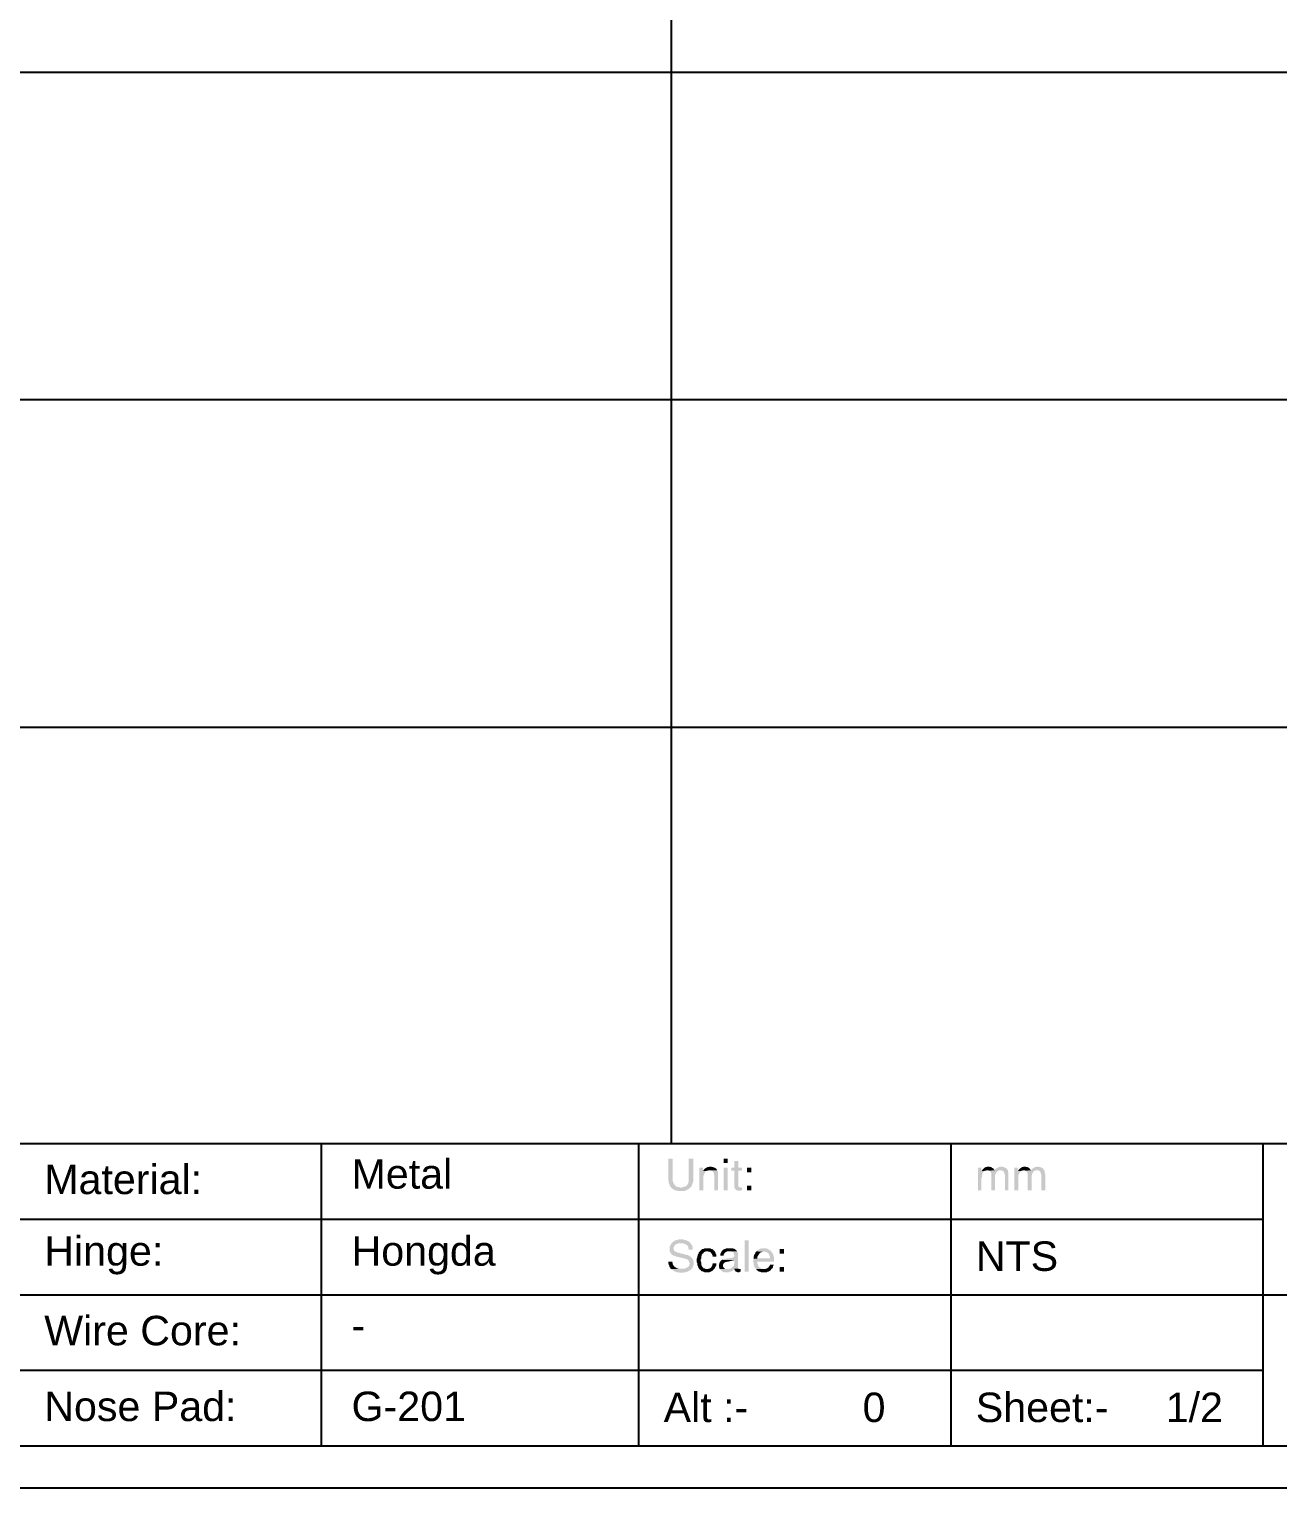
# Model space of a CAD drawing. Header units: inches. Extents: x 3613 to 8393, y -2205 to -794.
# Drawn here: x 3803.3 to 3930.4, y -1525.4 to -1376.9 of the extents above; entities that cross this region are included whole.
import ezdxf

# ---------------------------------------------------------------- set-up
doc = ezdxf.new("R2010")
doc.units = ezdxf.units.IN
doc.header["$MEASUREMENT"] = 0
doc.styles.get("Standard").update_dxf_attribs({"font": 'arial.ttf'})

msp = doc.modelspace()

# ---------------------------------------------------------------- hatches: boundary and pattern name
at = {"transparency": 33554559}
for points in [[(3868.805, -1491.85), (3868.353, -1491.85), (3868.353, -1494.061), (3868.398, -1494.152), (3868.398, -1494.332), (3868.444, -1494.422), (3868.489, -1494.513), (3868.489, -1494.603), (3868.534, -1494.648), (3868.579, -1494.693), (3868.624, -1494.783), (3869.617, -1494.783), (3869.527, -1494.783), (3869.437, -1494.738), (3869.256, -1494.738), (3869.211, -1494.693), (3869.121, -1494.648), (3869.075, -1494.603), (3869.03, -1494.558), (3868.985, -1494.513), (3868.94, -1494.467), (3868.895, -1494.377), (3868.895, -1494.332), (3868.85, -1494.242), (3868.805, -1494.152), (3868.805, -1493.881)], [(3870.881, -1491.85), (3870.429, -1491.85), (3870.429, -1493.881), (3870.429, -1494.197), (3870.384, -1494.287), (3870.384, -1494.332), (3870.339, -1494.422), (3870.294, -1494.467), (3870.249, -1494.558), (3870.204, -1494.603), (3870.114, -1494.648), (3870.068, -1494.693), (3869.978, -1494.693), (3869.888, -1494.738), (3869.798, -1494.738), (3869.707, -1494.783), (3868.624, -1494.783), (3868.669, -1494.828), (3868.714, -1494.874), (3868.805, -1494.919), (3868.85, -1494.964), (3868.94, -1495.009), (3868.985, -1495.054), (3869.075, -1495.054), (3869.166, -1495.099), (3869.256, -1495.099), (3869.346, -1495.144), (3869.978, -1495.144), (3870.068, -1495.099), (3870.159, -1495.054), (3870.204, -1495.054), (3870.294, -1495.009), (3870.339, -1494.964), (3870.429, -1494.919), (3870.475, -1494.874), (3870.565, -1494.828), (3870.565, -1494.783), (3870.655, -1494.738), (3870.7, -1494.648), (3870.745, -1494.603), (3870.745, -1494.513), (3870.79, -1494.422), (3870.836, -1494.377), (3870.836, -1494.287), (3870.881, -1494.197), (3870.881, -1493.881)], [(3874.401, -1492.301), (3874.401, -1491.85), (3873.995, -1491.85), (3873.995, -1492.301)], [(3875.484, -1492.075), (3875.078, -1492.075), (3875.078, -1492.752), (3874.762, -1492.752), (3874.762, -1493.068), (3875.078, -1493.068), (3875.078, -1494.783), (3875.123, -1494.874), (3875.168, -1494.919), (3875.168, -1494.964), (3875.213, -1495.009), (3875.259, -1495.054), (3875.349, -1495.054), (3875.439, -1495.099), (3875.71, -1495.099), (3875.845, -1495.054), (3875.845, -1494.783), (3875.71, -1494.783), (3875.62, -1494.738), (3875.529, -1494.738), (3875.484, -1494.693), (3875.484, -1493.068), (3875.845, -1493.068), (3875.845, -1492.752), (3875.484, -1492.752)], [(3871.874, -1492.752), (3871.513, -1492.752), (3871.513, -1495.054), (3871.919, -1495.054), (3871.919, -1493.836), (3871.919, -1493.61), (3871.964, -1493.52), (3871.964, -1493.429), (3872.009, -1493.384), (3872.054, -1493.294), (3872.099, -1493.249), (3872.099, -1493.249), (3872.144, -1493.159), (3872.19, -1493.113), (3871.874, -1493.068)], [(3872.596, -1492.662), (3872.506, -1492.662), (3872.415, -1492.707), (3872.325, -1492.707), (3872.235, -1492.752), (3872.19, -1492.798), (3872.099, -1492.843), (3872.054, -1492.888), (3871.964, -1492.978), (3871.874, -1493.068), (3872.19, -1493.113), (3872.28, -1493.068), (3872.37, -1493.068), (3872.415, -1493.023), (3873.318, -1493.023), (3873.273, -1492.933), (3873.228, -1492.888), (3873.182, -1492.843), (3873.137, -1492.798), (3873.047, -1492.752), (3872.957, -1492.752), (3872.912, -1492.707), (3872.821, -1492.707), (3872.731, -1492.662)], [(3873.318, -1493.023), (3872.506, -1493.023), (3872.596, -1493.023), (3872.686, -1493.068), (3872.776, -1493.068), (3872.867, -1493.113), (3872.912, -1493.159), (3872.912, -1493.204), (3872.957, -1493.249), (3873.002, -1493.294), (3873.002, -1493.52), (3873.047, -1493.61), (3873.047, -1495.054), (3873.408, -1495.054), (3873.408, -1493.249), (3873.363, -1493.159), (3873.363, -1493.068)], [(3874.401, -1495.054), (3874.401, -1492.752), (3873.995, -1492.752), (3873.995, -1495.054)], [(3876.793, -1493.249), (3876.793, -1492.752), (3876.342, -1492.752), (3876.342, -1493.249)], [(3900.217, -1492.752), (3899.856, -1492.752), (3899.856, -1495.054), (3900.217, -1495.054), (3900.217, -1493.836), (3900.262, -1493.745), (3900.262, -1493.565), (3900.307, -1493.475), (3900.307, -1493.384), (3900.352, -1493.294), (3900.397, -1493.249), (3900.442, -1493.204), (3900.533, -1493.113), (3900.217, -1493.068)], [(3900.939, -1492.662), (3900.803, -1492.662), (3900.713, -1492.707), (3900.668, -1492.707), (3900.578, -1492.752), (3900.487, -1492.798), (3900.442, -1492.843), (3900.352, -1492.933), (3900.307, -1492.978), (3900.217, -1493.068), (3900.533, -1493.113), (3900.578, -1493.068), (3900.668, -1493.068), (3900.758, -1493.023), (3900.849, -1493.023), (3901.525, -1492.978), (3901.48, -1492.933), (3901.435, -1492.843), (3901.39, -1492.843), (3901.345, -1492.798), (3901.255, -1492.752), (3901.21, -1492.707), (3901.119, -1492.707), (3901.029, -1492.662)], [(3901.525, -1492.978), (3900.849, -1493.023), (3900.894, -1493.023), (3900.984, -1493.068), (3901.571, -1493.023)], [(3902.202, -1492.662), (3902.112, -1492.662), (3902.067, -1492.707), (3901.977, -1492.707), (3901.887, -1492.752), (3901.841, -1492.798), (3901.751, -1492.843), (3901.661, -1492.888), (3901.616, -1492.978), (3901.571, -1493.023), (3900.984, -1493.068), (3901.074, -1493.068), (3901.119, -1493.159), (3901.119, -1493.159), (3901.164, -1493.204), (3901.21, -1493.294), (3901.21, -1495.054), (3901.616, -1495.054), (3901.616, -1493.52), (3901.661, -1493.429), (3901.661, -1493.339), (3901.706, -1493.294), (3901.751, -1493.204), (3901.796, -1493.204), (3901.841, -1493.113), (3901.932, -1493.068), (3901.977, -1493.068), (3902.067, -1493.023), (3902.157, -1493.023), (3902.879, -1492.978), (3902.834, -1492.933), (3902.789, -1492.888), (3902.789, -1492.843), (3902.699, -1492.798), (3902.654, -1492.752), (3902.564, -1492.752), (3902.518, -1492.707), (3902.428, -1492.707), (3902.338, -1492.662)], [(3902.879, -1492.978), (3902.157, -1493.023), (3902.293, -1493.023), (3902.338, -1493.068), (3902.428, -1493.113), (3902.473, -1493.159), (3902.518, -1493.204), (3902.564, -1493.294), (3902.564, -1493.384), (3902.609, -1493.475), (3902.609, -1495.054), (3902.97, -1495.054), (3902.97, -1493.429), (3902.97, -1493.249), (3902.925, -1493.159), (3902.925, -1493.068)], [(3903.918, -1492.752), (3903.556, -1492.752), (3903.556, -1495.054), (3903.963, -1495.054), (3903.963, -1493.565), (3904.008, -1493.475), (3904.053, -1493.384), (3904.053, -1493.294), (3904.098, -1493.249), (3904.188, -1493.204), (3904.233, -1493.113), (3903.918, -1493.068)], [(3904.64, -1492.662), (3904.504, -1492.662), (3904.459, -1492.707), (3904.369, -1492.707), (3904.279, -1492.752), (3904.233, -1492.798), (3904.143, -1492.843), (3904.053, -1492.933), (3904.008, -1492.978), (3903.918, -1493.068), (3904.233, -1493.113), (3904.324, -1493.068), (3904.369, -1493.068), (3904.459, -1493.023), (3904.549, -1493.023), (3905.226, -1492.978), (3905.181, -1492.933), (3905.136, -1492.843), (3905.136, -1492.843), (3905.046, -1492.798), (3905.001, -1492.752), (3904.91, -1492.707), (3904.82, -1492.707), (3904.73, -1492.662)], [(3905.226, -1492.978), (3904.549, -1493.023), (3904.594, -1493.023), (3904.685, -1493.068), (3905.271, -1493.023)], [(3905.948, -1492.662), (3905.858, -1492.662), (3905.768, -1492.707), (3905.678, -1492.707), (3905.587, -1492.752), (3905.542, -1492.798), (3905.452, -1492.843), (3905.407, -1492.888), (3905.317, -1492.978), (3905.271, -1493.023), (3904.685, -1493.068), (3904.775, -1493.068), (3904.82, -1493.159), (3904.82, -1493.159), (3904.865, -1493.204), (3904.91, -1493.294), (3904.91, -1495.054), (3905.317, -1495.054), (3905.317, -1493.61), (3905.362, -1493.52), (3905.362, -1493.429), (3905.407, -1493.339), (3905.452, -1493.294), (3905.452, -1493.204), (3905.497, -1493.204), (3905.542, -1493.113), (3905.633, -1493.068), (3905.723, -1493.068), (3905.768, -1493.023), (3905.858, -1493.023), (3906.58, -1492.978), (3906.535, -1492.933), (3906.49, -1492.888), (3906.49, -1492.843), (3906.445, -1492.798), (3906.355, -1492.752), (3906.31, -1492.752), (3906.219, -1492.707), (3906.129, -1492.707), (3906.039, -1492.662)], [(3906.58, -1492.978), (3905.858, -1493.023), (3905.994, -1493.023), (3906.084, -1493.068), (3906.129, -1493.113), (3906.174, -1493.159), (3906.219, -1493.204), (3906.264, -1493.294), (3906.264, -1493.384), (3906.31, -1493.475), (3906.31, -1495.054), (3906.716, -1495.054), (3906.716, -1493.429), (3906.716, -1493.429), (3906.671, -1493.339), (3906.671, -1493.159), (3906.625, -1493.068)], [(3876.793, -1495.054), (3876.793, -1494.603), (3876.342, -1494.603), (3876.342, -1495.054)], [(3868.714, -1500.425), (3868.669, -1500.47), (3868.624, -1500.56), (3868.579, -1500.651), (3868.534, -1500.696), (3868.489, -1500.786), (3868.489, -1501.282), (3868.534, -1501.373), (3868.579, -1501.418), (3868.624, -1501.508), (3868.669, -1501.553), (3868.669, -1501.598), (3868.76, -1501.643), (3868.805, -1501.689), (3868.895, -1501.734), (3868.985, -1501.734), (3869.075, -1501.779), (3869.166, -1501.824), (3869.256, -1501.824), (3869.798, -1501.959), (3869.888, -1502.005), (3870.023, -1502.005), (3870.114, -1502.05), (3870.204, -1502.095), (3870.249, -1502.095), (3870.339, -1502.14), (3870.384, -1502.185), (3870.384, -1502.185), (3870.429, -1502.275), (3870.475, -1502.32), (3870.475, -1502.411), (3870.52, -1502.501), (3870.52, -1502.591), (3870.475, -1502.636), (3870.475, -1502.727), (3870.429, -1502.817), (3870.339, -1502.862), (3870.294, -1502.907), (3870.294, -1502.907), (3870.204, -1502.952), (3870.159, -1502.997), (3870.068, -1502.997), (3869.978, -1503.043), (3869.707, -1503.043), (3868.624, -1503.088), (3868.714, -1503.133), (3868.76, -1503.178), (3868.85, -1503.223), (3868.895, -1503.268), (3868.985, -1503.313), (3869.03, -1503.358), (3869.121, -1503.358), (3869.211, -1503.404), (3869.391, -1503.404), (3869.482, -1503.449), (3869.888, -1503.449), (3869.978, -1503.404), (3870.159, -1503.404), (3870.204, -1503.358), (3870.294, -1503.358), (3870.384, -1503.313), (3870.429, -1503.268), (3870.52, -1503.223), (3870.565, -1503.178), (3870.61, -1503.178), (3870.655, -1503.133), (3870.7, -1503.043), (3870.79, -1502.997), (3870.836, -1502.907), (3870.836, -1502.862), (3870.881, -1502.772), (3870.881, -1502.681), (3870.926, -1502.591), (3870.926, -1502.366), (3870.881, -1502.275), (3870.881, -1502.185), (3870.836, -1502.095), (3870.79, -1502.05), (3870.79, -1501.959), (3870.7, -1501.914), (3870.7, -1501.914), (3870.655, -1501.869), (3870.61, -1501.824), (3870.52, -1501.779), (3870.475, -1501.734), (3870.384, -1501.689), (3870.294, -1501.643), (3870.204, -1501.643), (3870.068, -1501.598), (3869.527, -1501.463), (3869.527, -1501.463), (3869.391, -1501.418), (3869.301, -1501.418), (3869.211, -1501.373), (3869.121, -1501.328), (3869.075, -1501.328), (3869.03, -1501.282), (3868.985, -1501.237), (3868.94, -1501.192), (3868.895, -1501.102), (3868.895, -1500.876), (3868.94, -1500.786), (3868.985, -1500.696), (3869.03, -1500.651), (3869.075, -1500.605), (3869.121, -1500.56), (3869.166, -1500.515), (3869.256, -1500.515), (3869.346, -1500.47), (3869.617, -1500.47)], [(3869.617, -1500.064), (3869.391, -1500.064), (3869.301, -1500.109), (3869.211, -1500.109), (3869.121, -1500.154), (3869.075, -1500.154), (3868.985, -1500.199), (3868.94, -1500.244), (3868.85, -1500.289), (3868.805, -1500.335), (3868.76, -1500.38), (3868.714, -1500.425), (3869.617, -1500.47), (3869.888, -1500.47), (3869.978, -1500.515), (3870.068, -1500.515), (3870.114, -1500.56), (3870.204, -1500.605), (3870.204, -1500.651), (3870.294, -1500.696), (3870.339, -1500.741), (3870.384, -1500.831), (3870.384, -1500.921), (3870.429, -1501.012), (3870.429, -1501.102), (3870.836, -1501.102), (3870.836, -1500.921), (3870.79, -1500.831), (3870.79, -1500.741), (3870.745, -1500.651), (3870.7, -1500.605), (3870.655, -1500.515), (3870.61, -1500.47), (3870.565, -1500.38), (3870.475, -1500.335), (3870.475, -1500.335), (3870.384, -1500.244), (3870.339, -1500.244), (3870.249, -1500.199), (3870.159, -1500.154), (3870.114, -1500.109), (3869.933, -1500.109), (3869.843, -1500.064), (3869.752, -1500.064)], [(3871.558, -1501.282), (3871.467, -1501.373), (3871.422, -1501.418), (3871.422, -1501.508), (3871.377, -1501.553), (3871.332, -1501.643), (3871.332, -1501.734), (3871.287, -1501.824), (3871.287, -1501.914), (3871.242, -1502.005), (3871.242, -1502.366), (3871.287, -1502.456), (3871.287, -1502.636), (3871.332, -1502.727), (3871.377, -1502.817), (3871.377, -1502.907), (3871.422, -1502.952), (3871.467, -1503.043), (3871.513, -1503.088), (3872.28, -1503.088), (3872.144, -1503.088), (3872.099, -1503.043), (3872.009, -1502.997), (3871.919, -1502.997), (3871.874, -1502.907), (3871.829, -1502.862), (3871.783, -1502.817), (3871.738, -1502.727), (3871.738, -1502.681), (3871.693, -1502.591), (3871.693, -1502.411), (3871.648, -1502.275), (3871.648, -1502.095), (3871.693, -1502.005), (3871.693, -1501.824), (3871.738, -1501.734), (3871.738, -1501.643), (3871.783, -1501.598), (3871.829, -1501.553), (3871.829, -1501.508), (3871.919, -1501.463), (3871.964, -1501.373), (3872.054, -1501.328), (3872.099, -1501.328), (3872.19, -1501.282), (3872.28, -1501.282)], [(3872.325, -1500.966), (3872.054, -1500.966), (3871.964, -1501.012), (3871.874, -1501.057), (3871.783, -1501.057), (3871.738, -1501.102), (3871.648, -1501.192), (3871.603, -1501.237), (3871.558, -1501.282), (3872.37, -1501.282), (3872.46, -1501.328), (3872.551, -1501.328), (3872.641, -1501.373), (3872.686, -1501.418), (3872.731, -1501.508), (3872.776, -1501.553), (3872.821, -1501.643), (3872.867, -1501.734), (3872.867, -1501.824), (3873.228, -1501.824), (3873.228, -1501.598), (3873.182, -1501.553), (3873.182, -1501.463), (3873.137, -1501.373), (3873.092, -1501.328), (3873.047, -1501.237), (3872.957, -1501.192), (3872.957, -1501.147), (3872.912, -1501.102), (3872.821, -1501.057), (3872.731, -1501.057), (3872.686, -1501.012), (3872.596, -1500.966), (3872.415, -1500.966)], [(3875.349, -1501.282), (3874.536, -1501.282), (3874.717, -1501.282), (3874.762, -1501.328), (3874.852, -1501.328), (3874.943, -1501.373), (3874.988, -1501.418), (3875.033, -1501.508), (3875.033, -1501.598), (3875.078, -1501.689), (3875.078, -1501.689), (3875.033, -1501.779), (3875.033, -1501.824), (3874.988, -1501.869), (3874.898, -1501.914), (3874.852, -1501.914), (3874.762, -1501.959), (3874.266, -1502.005), (3874.13, -1502.05), (3874.04, -1502.05), (3873.95, -1502.095), (3873.905, -1502.095), (3873.814, -1502.14), (3875.078, -1502.185), (3875.078, -1502.501), (3875.033, -1502.591), (3875.033, -1502.727), (3874.988, -1502.817), (3874.898, -1502.862), (3874.852, -1502.907), (3874.807, -1502.952), (3874.762, -1502.997), (3874.672, -1503.043), (3874.582, -1503.043), (3874.491, -1503.088), (3873.589, -1503.088), (3873.634, -1503.178), (3873.724, -1503.223), (3873.769, -1503.268), (3873.814, -1503.313), (3873.905, -1503.358), (3873.995, -1503.404), (3874.536, -1503.404), (3874.582, -1503.358), (3874.672, -1503.358), (3874.762, -1503.313), (3874.852, -1503.268), (3874.898, -1503.223), (3874.988, -1503.133), (3874.988, -1503.133), (3875.078, -1503.043), (3875.484, -1503.043), (3875.439, -1502.952), (3875.439, -1501.508), (3875.394, -1501.418), (3875.394, -1501.328)], [(3874.582, -1500.966), (3874.266, -1500.966), (3874.175, -1501.012), (3874.085, -1501.057), (3874.04, -1501.057), (3873.95, -1501.102), (3873.905, -1501.147), (3873.859, -1501.192), (3873.814, -1501.237), (3873.769, -1501.282), (3873.724, -1501.373), (3873.679, -1501.463), (3873.634, -1501.553), (3873.634, -1501.734), (3873.995, -1501.734), (3873.995, -1501.598), (3874.04, -1501.508), (3874.085, -1501.463), (3874.13, -1501.373), (3874.175, -1501.373), (3874.266, -1501.328), (3874.356, -1501.282), (3875.349, -1501.282), (3875.304, -1501.192), (3875.213, -1501.147), (3875.168, -1501.102), (3875.123, -1501.057), (3875.033, -1501.012), (3874.988, -1501.012), (3874.898, -1500.966), (3874.672, -1500.966)], [(3876.116, -1503.358), (3876.116, -1500.154), (3876.522, -1500.154), (3876.522, -1503.358)], [(3878.102, -1500.966), (3877.876, -1500.966), (3877.786, -1501.012), (3877.696, -1501.012), (3877.605, -1501.057), (3877.56, -1501.102), (3877.47, -1501.147), (3877.425, -1501.192), (3877.335, -1501.237), (3877.29, -1501.282), (3878.102, -1501.328), (3878.282, -1501.328), (3878.373, -1501.373), (3878.418, -1501.418), (3878.508, -1501.463), (3878.553, -1501.508), (3878.553, -1501.508), (3878.598, -1501.598), (3878.643, -1501.643), (3878.643, -1501.734), (3878.689, -1501.824), (3878.689, -1502.005), (3877.425, -1502.005), (3877.019, -1502.05), (3877.019, -1502.14), (3876.974, -1502.23), (3876.974, -1502.32), (3877.019, -1502.411), (3877.019, -1502.591), (3877.064, -1502.681), (3877.064, -1502.772), (3877.109, -1502.817), (3877.154, -1502.907), (3877.199, -1502.997), (3877.244, -1503.043), (3877.29, -1503.088), (3878.102, -1503.088), (3878.012, -1503.088), (3877.921, -1503.043), (3877.831, -1503.043), (3877.741, -1502.997), (3877.696, -1502.952), (3877.605, -1502.907), (3877.56, -1502.862), (3877.56, -1502.817), (3877.515, -1502.772), (3877.47, -1502.681), (3877.47, -1502.636), (3877.425, -1502.546), (3877.425, -1502.32), (3879.095, -1502.32), (3879.095, -1501.824), (3879.05, -1501.734), (3879.05, -1501.643), (3879.005, -1501.553), (3878.959, -1501.508), (3878.914, -1501.418), (3878.869, -1501.373), (3878.824, -1501.282), (3878.779, -1501.237), (3878.734, -1501.192), (3878.643, -1501.147), (3878.598, -1501.102), (3878.508, -1501.057), (3878.463, -1501.012), (3878.373, -1501.012), (3878.282, -1500.966), (3878.192, -1500.966)], [(3877.29, -1501.282), (3877.29, -1501.328), (3877.199, -1501.418), (3877.199, -1501.463), (3877.154, -1501.553), (3877.109, -1501.598), (3877.064, -1501.689), (3877.064, -1501.779), (3877.019, -1501.869), (3877.019, -1502.05), (3877.425, -1502.005), (3877.425, -1501.824), (3877.47, -1501.734), (3877.515, -1501.689), (3877.56, -1501.598), (3877.605, -1501.553), (3877.605, -1501.508), (3877.696, -1501.463), (3877.741, -1501.373), (3877.831, -1501.373), (3877.921, -1501.328), (3878.102, -1501.328)], [(3880.133, -1501.508), (3880.133, -1501.057), (3879.682, -1501.057), (3879.682, -1501.508)], [(3868.76, -1502.32), (3868.353, -1502.32), (3868.353, -1502.501), (3868.398, -1502.591), (3868.398, -1502.681), (3868.444, -1502.727), (3868.444, -1502.817), (3868.489, -1502.907), (3868.534, -1502.952), (3868.579, -1503.043), (3868.624, -1503.088), (3869.707, -1503.043), (3869.391, -1503.043), (3869.301, -1502.997), (3869.211, -1502.997), (3869.166, -1502.952), (3869.075, -1502.907), (3869.03, -1502.862), (3868.985, -1502.862), (3868.94, -1502.817), (3868.895, -1502.727), (3868.85, -1502.681), (3868.805, -1502.591), (3868.805, -1502.501), (3868.76, -1502.411)], [(3873.228, -1502.501), (3872.867, -1502.501), (3872.867, -1502.546), (3872.821, -1502.636), (3872.821, -1502.727), (3872.776, -1502.817), (3872.731, -1502.862), (3872.686, -1502.952), (3872.596, -1502.997), (3872.551, -1503.043), (3872.46, -1503.043), (3872.37, -1503.088), (3871.513, -1503.088), (3871.558, -1503.133), (3871.648, -1503.178), (3871.693, -1503.268), (3871.783, -1503.313), (3871.829, -1503.313), (3871.919, -1503.358), (3872.009, -1503.404), (3872.551, -1503.404), (3872.641, -1503.358), (3872.731, -1503.313), (3872.821, -1503.268), (3872.867, -1503.223), (3872.912, -1503.178), (3872.957, -1503.133), (3873.002, -1503.088), (3873.047, -1503.043), (3873.092, -1502.952), (3873.137, -1502.862), (3873.182, -1502.817), (3873.228, -1502.727), (3873.228, -1502.636)], [(3873.814, -1502.14), (3873.769, -1502.185), (3873.679, -1502.23), (3873.679, -1502.275), (3873.634, -1502.32), (3873.589, -1502.411), (3873.544, -1502.456), (3873.544, -1502.546), (3873.498, -1502.636), (3873.498, -1502.862), (3873.544, -1502.952), (3873.544, -1503.043), (3873.589, -1503.088), (3874.311, -1503.088), (3874.175, -1503.088), (3874.085, -1503.043), (3874.04, -1502.997), (3873.995, -1502.952), (3873.95, -1502.862), (3873.905, -1502.772), (3873.905, -1502.636), (3873.95, -1502.546), (3873.995, -1502.501), (3874.04, -1502.456), (3874.085, -1502.411), (3874.175, -1502.366), (3874.266, -1502.366), (3874.356, -1502.32), (3874.446, -1502.32), (3874.807, -1502.23), (3874.988, -1502.23), (3875.078, -1502.185)], [(3879.095, -1502.636), (3878.689, -1502.636), (3878.689, -1502.681), (3878.643, -1502.772), (3878.598, -1502.817), (3878.553, -1502.907), (3878.463, -1502.952), (3878.418, -1502.997), (3878.328, -1503.043), (3878.282, -1503.043), (3878.192, -1503.088), (3877.29, -1503.088), (3877.335, -1503.178), (3877.38, -1503.223), (3877.47, -1503.268), (3877.515, -1503.313), (3877.605, -1503.358), (3877.696, -1503.358), (3877.786, -1503.404), (3878.373, -1503.404), (3878.418, -1503.358), (3878.508, -1503.358), (3878.598, -1503.313), (3878.643, -1503.268), (3878.734, -1503.223), (3878.779, -1503.178), (3878.824, -1503.088), (3878.914, -1503.043), (3878.959, -1502.952), (3879.005, -1502.907), (3879.005, -1502.817), (3879.05, -1502.727)], [(3875.484, -1503.043), (3875.078, -1503.043), (3875.078, -1503.133), (3875.574, -1503.088), (3875.574, -1503.088)], [(3875.71, -1503.088), (3875.574, -1503.088), (3875.078, -1503.133), (3875.123, -1503.223), (3875.168, -1503.268), (3875.168, -1503.268), (3875.213, -1503.358), (3875.304, -1503.358), (3875.394, -1503.404), (3875.574, -1503.404), (3875.62, -1503.358), (3875.71, -1503.358)], [(3880.133, -1503.358), (3880.133, -1502.862), (3879.682, -1502.862), (3879.682, -1503.358)]]:
    msp.add_hatch(color=256, dxfattribs=at).paths.add_polyline_path(points)

# ---------------------------------------------------------------- linework, layer by layer
for p, q in [((3868.628, -1234.354), (3868.628, -1490.315)), ((3632.745, -1381.215), (4029.183, -1381.215)), ((3632.745, -1414.557), (4029.183, -1414.557)), ((3632.745, -1447.898), (4029.183, -1447.898)), ((3619.928, -1521.095), (4029.183, -1521.095))]:
    msp.add_line(p, q)
msp.add_lwpolyline([(4033.221, -1525.354), (4033.221, -1228.354), (3613.221, -1228.354), (3613.221, -1525.354)], close=True)
for points in [[(3632.745, -1490.315), (4029.183, -1490.315)], [(3833.015, -1490.315), (3833.015, -1521.095)], [(3865.329, -1490.315), (3865.329, -1521.095)], [(3897.103, -1490.315), (3897.103, -1521.095)], [(3928.876, -1490.315), (3928.876, -1521.095)], [(3632.745, -1497.988), (3928.876, -1497.988)], [(3632.745, -1505.705), (3981.816, -1505.705)], [(3632.745, -1513.378), (3928.876, -1513.378)]]:
    msp.add_lwpolyline(points)

# ---------------------------------------------------------------- texts
at = {"width": 34.34827, "attachment_point": 5}
for s, insert, char_height in [('\\pxql;Material:', (3822.003, -1493.973), 2.99966), ('\\pxql;Metal ', (3853.279, -1493.418), 2.99966), ('\\pxql;Hinge:', (3822.003, -1501.69), 2.99966), ('\\pxql;Hongda', (3853.279, -1501.69), 2.99966), ('\\pxql;NTS', (3916.82, -1501.79), 2.9997), ('\\pxql; Wire Core:', (3820.835, -1509.363), 2.99966), ('\\pxql;-', (3853.279, -1508.808), 2.9997), ('\\pxql;Nose Pad:', (3822.003, -1517.08), 2.99966), ('\\pxql;G-201', (3853.279, -1517.08), 2.99966), ('\\pxql;Alt :-          0', (3885.046, -1517.18), 2.99966), ('\\pxql;Sheet:-     1/2', (3916.82, -1517.18), 2.99966)]:
    msp.add_mtext(s, dxfattribs=dict(at, insert=insert, char_height=char_height))

doc.saveas('drawing.dxf')
